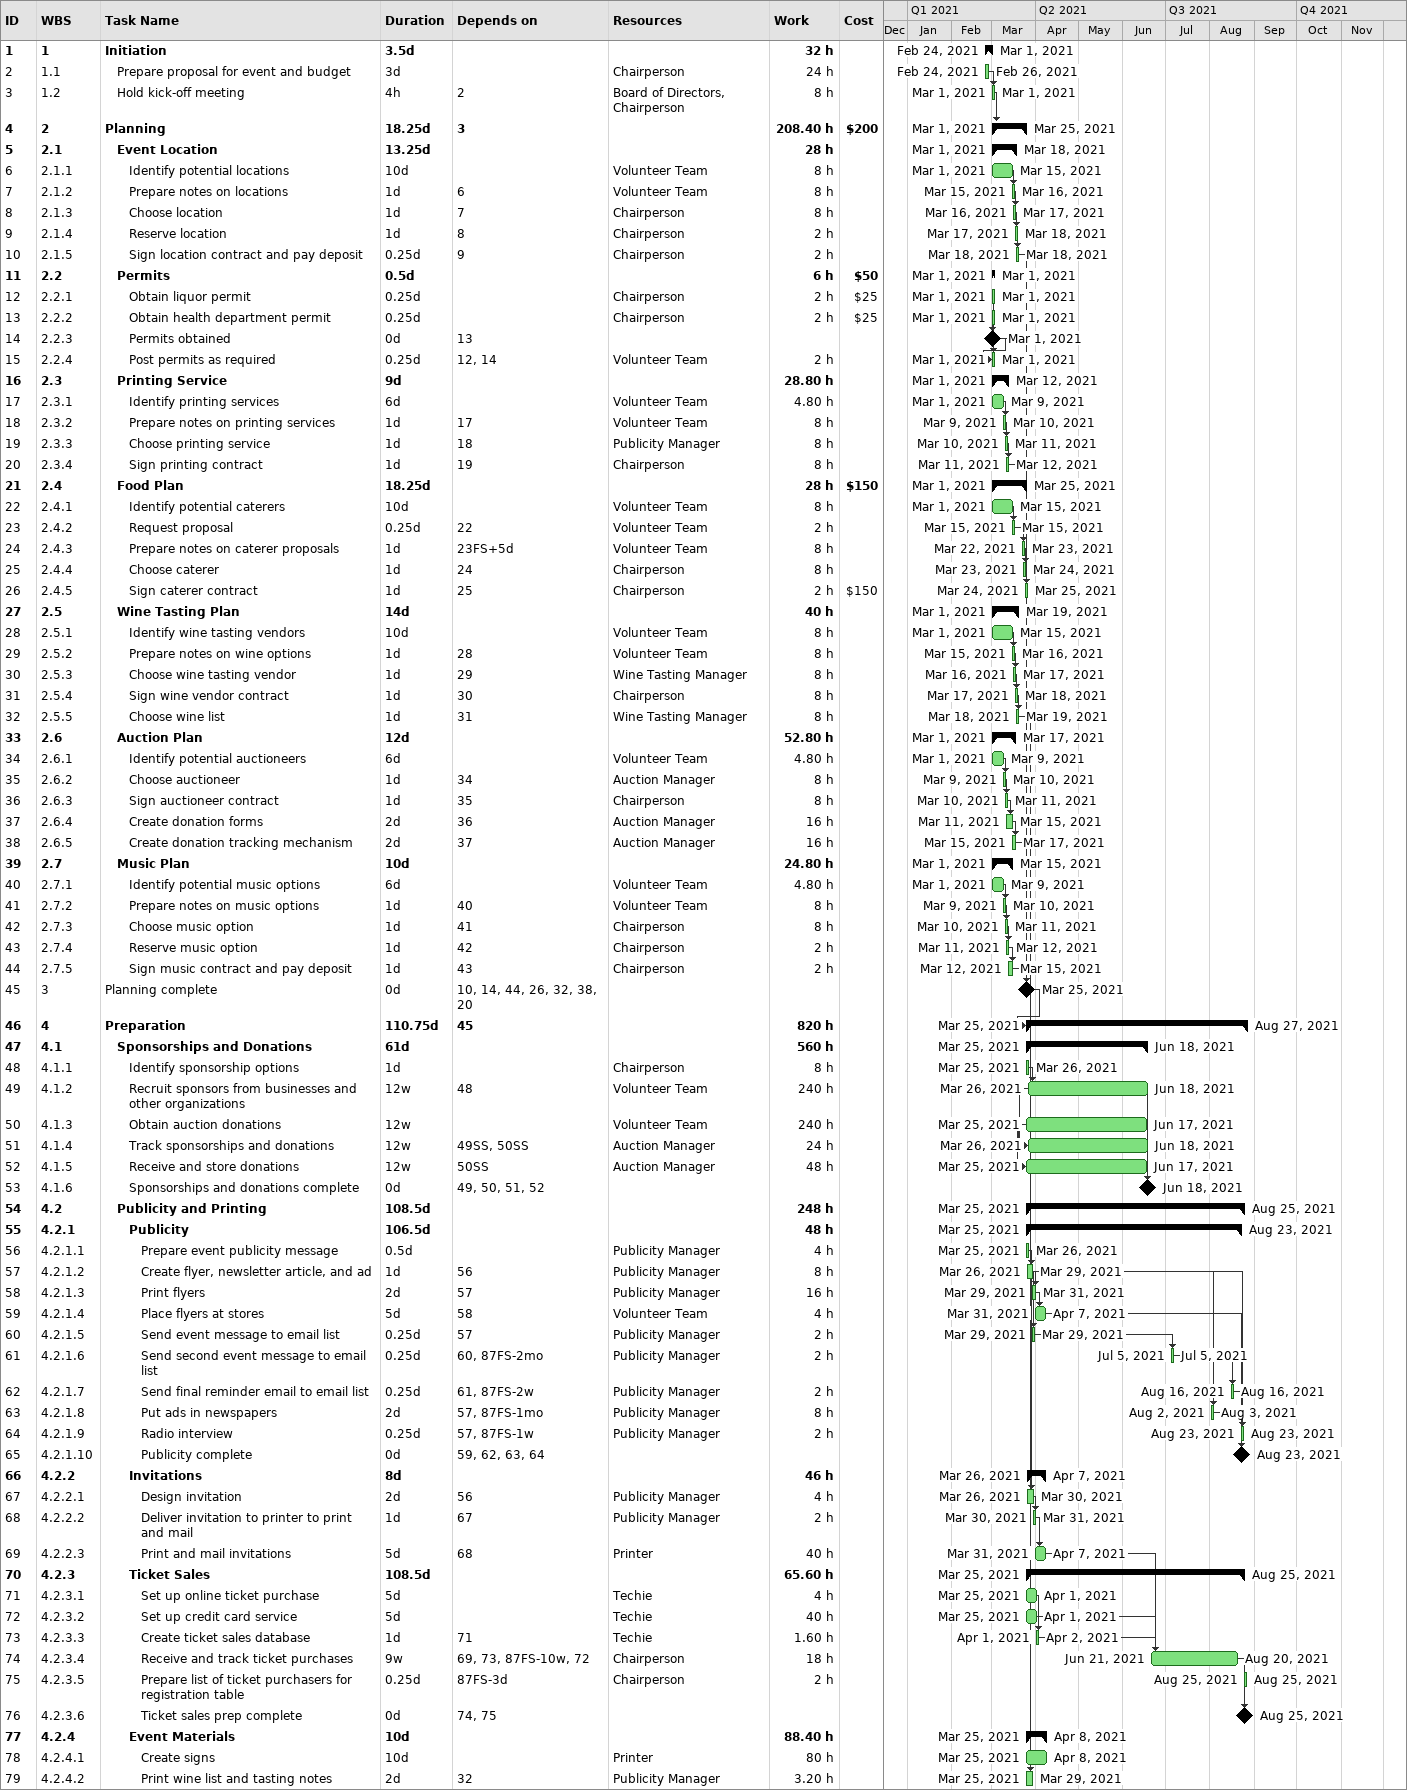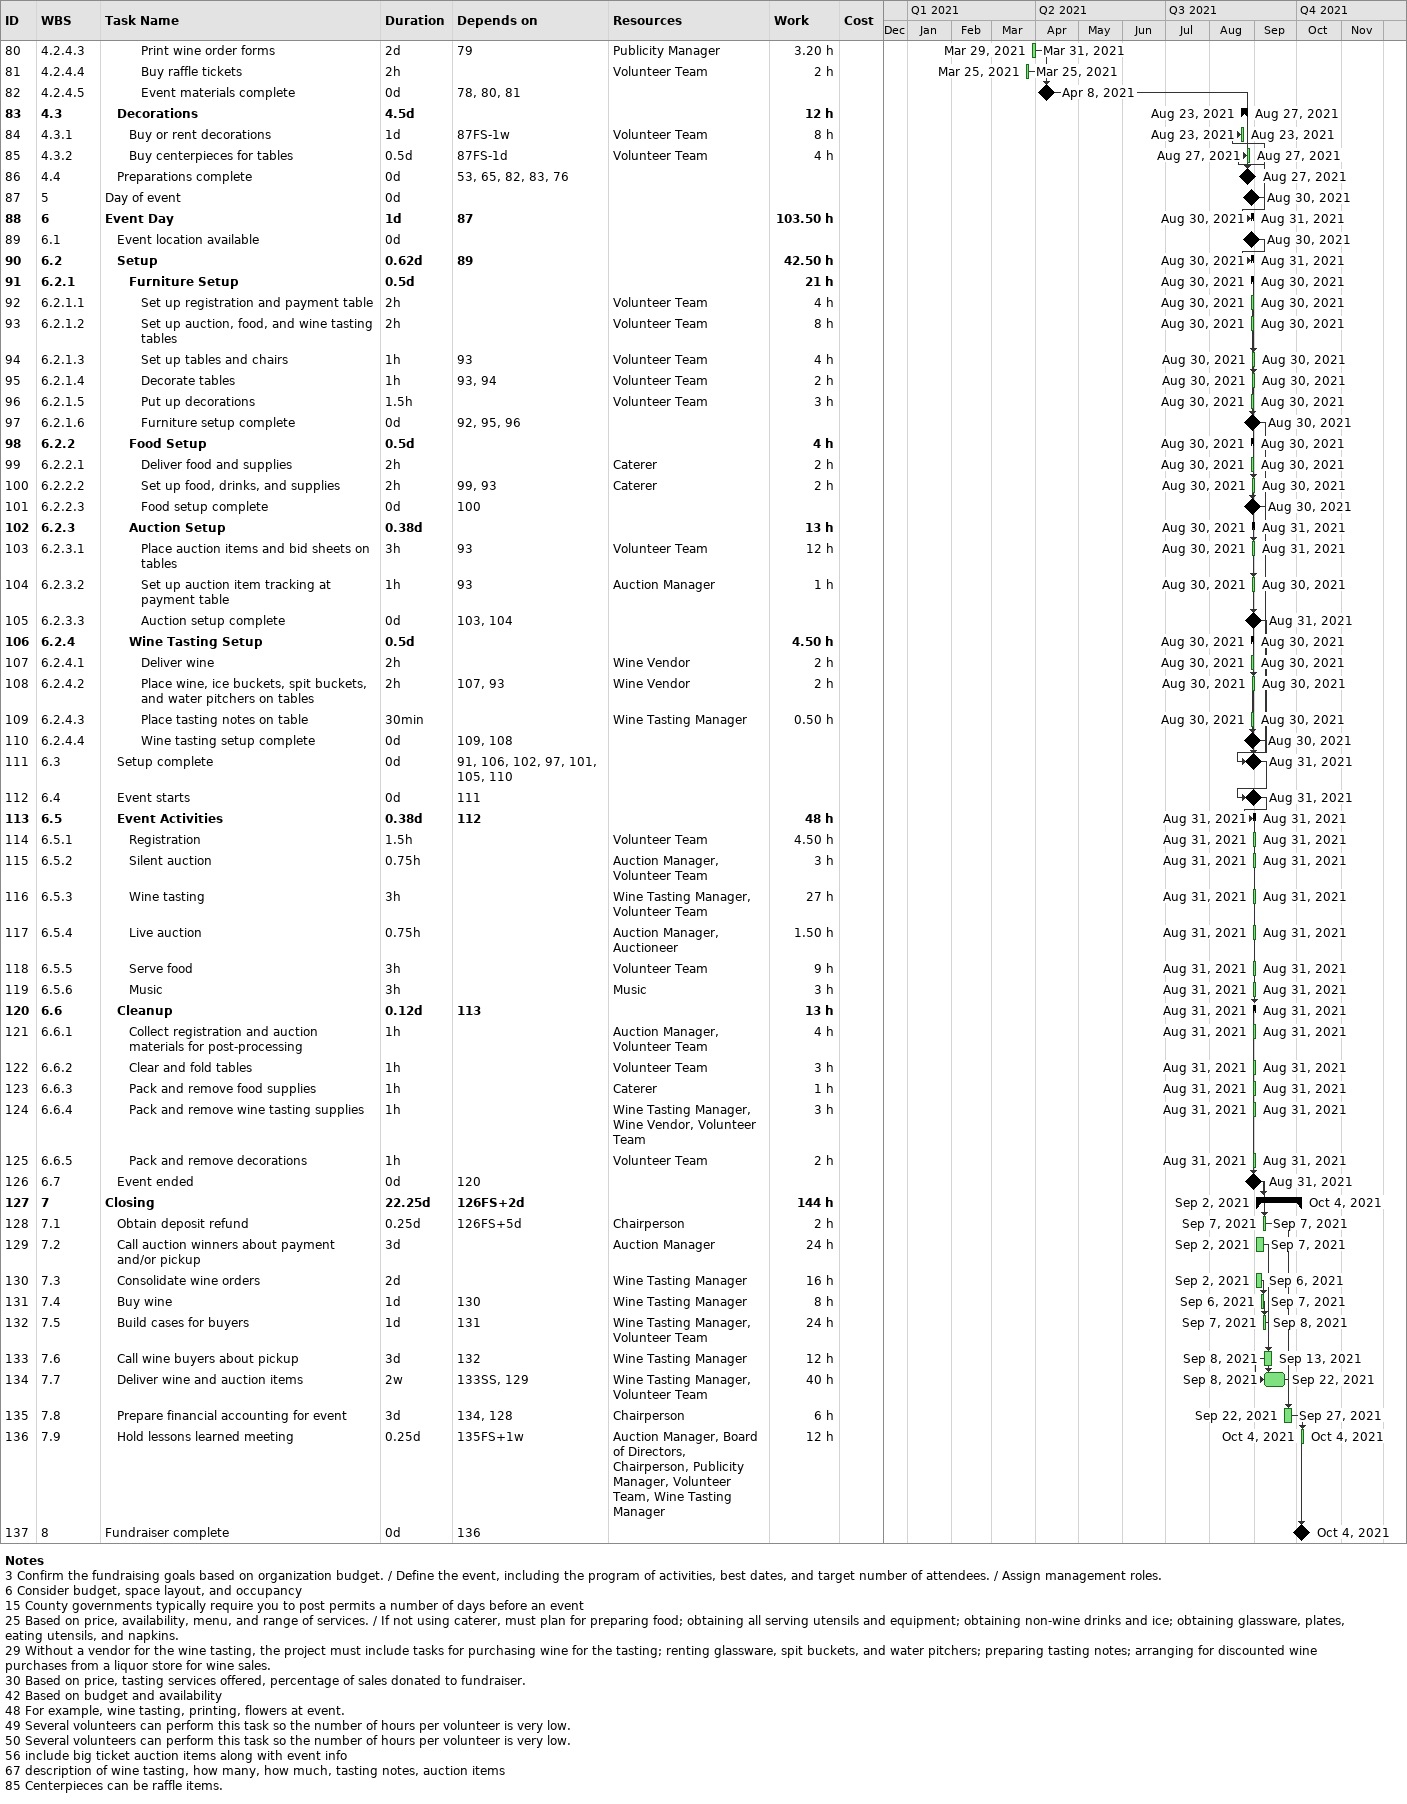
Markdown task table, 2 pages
| ID | WBS | Task | Duration | Start | Finish | Predecessors | Resources | Work (h) | Cost ($) |
|---|---|---|---|---|---|---|---|---|---|
| 1 | 1 | **Initiation** | 3.5d | 2021-02-24 | 2021-03-01 |  |  | 32 |  |
| 2 | 1.1 | Prepare proposal for event and budget | 3d | 2021-02-24 | 2021-02-26 |  | Chairperson | 24 |  |
| 3 | 1.2 | Hold kick-off meeting | 4h | 2021-03-01 | 2021-03-01 | 2 | Board of Directors, Chairperson | 8 |  |
| 4 | 2 | **Planning** | 18.25d | 2021-03-01 | 2021-03-25 | 3 |  | 208.40 | 200 |
| 5 | 2.1 | **Event Location** | 13.25d | 2021-03-01 | 2021-03-18 |  |  | 28 |  |
| 6 | 2.1.1 | Identify potential locations | 10d | 2021-03-01 | 2021-03-15 |  | Volunteer Team | 8 |  |
| 7 | 2.1.2 | Prepare notes on locations | 1d | 2021-03-15 | 2021-03-16 | 6 | Volunteer Team | 8 |  |
| 8 | 2.1.3 | Choose location | 1d | 2021-03-16 | 2021-03-17 | 7 | Chairperson | 8 |  |
| 9 | 2.1.4 | Reserve location | 1d | 2021-03-17 | 2021-03-18 | 8 | Chairperson | 2 |  |
| 10 | 2.1.5 | Sign location contract and pay deposit | 0.25d | 2021-03-18 | 2021-03-18 | 9 | Chairperson | 2 |  |
| 11 | 2.2 | **Permits** | 0.5d | 2021-03-01 | 2021-03-01 |  |  | 6 | 50 |
| 12 | 2.2.1 | Obtain liquor permit | 0.25d | 2021-03-01 | 2021-03-01 |  | Chairperson | 2 | 25 |
| 13 | 2.2.2 | Obtain health department permit | 0.25d | 2021-03-01 | 2021-03-01 |  | Chairperson | 2 | 25 |
| 14 | 2.2.3 | Permits obtained | 0d | 2021-03-01 | 2021-03-01 | 13 |  |  |  |
| 15 | 2.2.4 | Post permits as required | 0.25d | 2021-03-01 | 2021-03-01 | 12, 14 | Volunteer Team | 2 |  |
| 16 | 2.3 | **Printing Service** | 9d | 2021-03-01 | 2021-03-12 |  |  | 28.80 |  |
| 17 | 2.3.1 | Identify printing services | 6d | 2021-03-01 | 2021-03-09 |  | Volunteer Team | 4.80 |  |
| 18 | 2.3.2 | Prepare notes on printing services | 1d | 2021-03-09 | 2021-03-10 | 17 | Volunteer Team | 8 |  |
| 19 | 2.3.3 | Choose printing service | 1d | 2021-03-10 | 2021-03-11 | 18 | Publicity Manager | 8 |  |
| 20 | 2.3.4 | Sign printing contract | 1d | 2021-03-11 | 2021-03-12 | 19 | Chairperson | 8 |  |
| 21 | 2.4 | **Food Plan** | 18.25d | 2021-03-01 | 2021-03-25 |  |  | 28 | 150 |
| 22 | 2.4.1 | Identify potential caterers | 10d | 2021-03-01 | 2021-03-15 |  | Volunteer Team | 8 |  |
| 23 | 2.4.2 | Request proposal | 0.25d | 2021-03-15 | 2021-03-15 | 22 | Volunteer Team | 2 |  |
| 24 | 2.4.3 | Prepare notes on caterer proposals | 1d | 2021-03-22 | 2021-03-23 | 23FS+5d | Volunteer Team | 8 |  |
| 25 | 2.4.4 | Choose caterer | 1d | 2021-03-23 | 2021-03-24 | 24 | Chairperson | 8 |  |
| 26 | 2.4.5 | Sign caterer contract | 1d | 2021-03-24 | 2021-03-25 | 25 | Chairperson | 2 | 150 |
| 27 | 2.5 | **Wine Tasting Plan** | 14d | 2021-03-01 | 2021-03-19 |  |  | 40 |  |
| 28 | 2.5.1 | Identify wine tasting vendors | 10d | 2021-03-01 | 2021-03-15 |  | Volunteer Team | 8 |  |
| 29 | 2.5.2 | Prepare notes on wine options | 1d | 2021-03-15 | 2021-03-16 | 28 | Volunteer Team | 8 |  |
| 30 | 2.5.3 | Choose wine tasting vendor | 1d | 2021-03-16 | 2021-03-17 | 29 | Wine Tasting Manager | 8 |  |
| 31 | 2.5.4 | Sign wine vendor contract | 1d | 2021-03-17 | 2021-03-18 | 30 | Chairperson | 8 |  |
| 32 | 2.5.5 | Choose wine list | 1d | 2021-03-18 | 2021-03-19 | 31 | Wine Tasting Manager | 8 |  |
| 33 | 2.6 | **Auction Plan** | 12d | 2021-03-01 | 2021-03-17 |  |  | 52.80 |  |
| 34 | 2.6.1 | Identify potential auctioneers | 6d | 2021-03-01 | 2021-03-09 |  | Volunteer Team | 4.80 |  |
| 35 | 2.6.2 | Choose auctioneer | 1d | 2021-03-09 | 2021-03-10 | 34 | Auction Manager | 8 |  |
| 36 | 2.6.3 | Sign auctioneer contract | 1d | 2021-03-10 | 2021-03-11 | 35 | Chairperson | 8 |  |
| 37 | 2.6.4 | Create donation forms | 2d | 2021-03-11 | 2021-03-15 | 36 | Auction Manager | 16 |  |
| 38 | 2.6.5 | Create donation tracking mechanism | 2d | 2021-03-15 | 2021-03-17 | 37 | Auction Manager | 16 |  |
| 39 | 2.7 | **Music Plan** | 10d | 2021-03-01 | 2021-03-15 |  |  | 24.80 |  |
| 40 | 2.7.1 | Identify potential music options | 6d | 2021-03-01 | 2021-03-09 |  | Volunteer Team | 4.80 |  |
| 41 | 2.7.2 | Prepare notes on music options | 1d | 2021-03-09 | 2021-03-10 | 40 | Volunteer Team | 8 |  |
| 42 | 2.7.3 | Choose music option | 1d | 2021-03-10 | 2021-03-11 | 41 | Chairperson | 8 |  |
| 43 | 2.7.4 | Reserve music option | 1d | 2021-03-11 | 2021-03-12 | 42 | Chairperson | 2 |  |
| 44 | 2.7.5 | Sign music contract and pay deposit | 1d | 2021-03-12 | 2021-03-15 | 43 | Chairperson | 2 |  |
| 45 | 3 | Planning complete | 0d | 2021-03-25 | 2021-03-25 | 10, 14, 44, 26, 32, 38, 20 |  |  |  |
| 46 | 4 | **Preparation** | 110.75d | 2021-03-25 | 2021-08-27 | 45 |  | 820 |  |
| 47 | 4.1 | **Sponsorships and Donations** | 61d | 2021-03-25 | 2021-06-18 |  |  | 560 |  |
| 48 | 4.1.1 | Identify sponsorship options | 1d | 2021-03-25 | 2021-03-26 |  | Chairperson | 8 |  |
| 49 | 4.1.2 | Recruit sponsors from businesses and other organizations | 12w | 2021-03-26 | 2021-06-18 | 48 | Volunteer Team | 240 |  |
| 50 | 4.1.3 | Obtain auction donations | 12w | 2021-03-25 | 2021-06-17 |  | Volunteer Team | 240 |  |
| 51 | 4.1.4 | Track sponsorships and donations | 12w | 2021-03-26 | 2021-06-18 | 49SS, 50SS | Auction Manager | 24 |  |
| 52 | 4.1.5 | Receive and store donations | 12w | 2021-03-25 | 2021-06-17 | 50SS | Auction Manager | 48 |  |
| 53 | 4.1.6 | Sponsorships and donations complete | 0d | 2021-06-18 | 2021-06-18 | 49, 50, 51, 52 |  |  |  |
| 54 | 4.2 | **Publicity and Printing** | 108.5d | 2021-03-25 | 2021-08-25 |  |  | 248 |  |
| 55 | 4.2.1 | **Publicity** | 106.5d | 2021-03-25 | 2021-08-23 |  |  | 48 |  |
| 56 | 4.2.1.1 | Prepare event publicity message | 0.5d | 2021-03-25 | 2021-03-26 |  | Publicity Manager | 4 |  |
| 57 | 4.2.1.2 | Create flyer, newsletter article, and ad | 1d | 2021-03-26 | 2021-03-29 | 56 | Publicity Manager | 8 |  |
| 58 | 4.2.1.3 | Print flyers | 2d | 2021-03-29 | 2021-03-31 | 57 | Publicity Manager | 16 |  |
| 59 | 4.2.1.4 | Place flyers at stores | 5d | 2021-03-31 | 2021-04-07 | 58 | Volunteer Team | 4 |  |
| 60 | 4.2.1.5 | Send event message to email list | 0.25d | 2021-03-29 | 2021-03-29 | 57 | Publicity Manager | 2 |  |
| 61 | 4.2.1.6 | Send second event message to email list | 0.25d | 2021-07-05 | 2021-07-05 | 60, 87FS-2mo | Publicity Manager | 2 |  |
| 62 | 4.2.1.7 | Send final reminder email to email list | 0.25d | 2021-08-16 | 2021-08-16 | 61, 87FS-2w | Publicity Manager | 2 |  |
| 63 | 4.2.1.8 | Put ads in newspapers | 2d | 2021-08-02 | 2021-08-03 | 57, 87FS-1mo | Publicity Manager | 8 |  |
| 64 | 4.2.1.9 | Radio interview | 0.25d | 2021-08-23 | 2021-08-23 | 57, 87FS-1w | Publicity Manager | 2 |  |
| 65 | 4.2.1.10 | Publicity complete | 0d | 2021-08-23 | 2021-08-23 | 59, 62, 63, 64 |  |  |  |
| 66 | 4.2.2 | **Invitations** | 8d | 2021-03-26 | 2021-04-07 |  |  | 46 |  |
| 67 | 4.2.2.1 | Design invitation | 2d | 2021-03-26 | 2021-03-30 | 56 | Publicity Manager | 4 |  |
| 68 | 4.2.2.2 | Deliver invitation to printer to print and mail | 1d | 2021-03-30 | 2021-03-31 | 67 | Publicity Manager | 2 |  |
| 69 | 4.2.2.3 | Print and mail invitations | 5d | 2021-03-31 | 2021-04-07 | 68 | Printer | 40 |  |
| 70 | 4.2.3 | **Ticket Sales** | 108.5d | 2021-03-25 | 2021-08-25 |  |  | 65.60 |  |
| 71 | 4.2.3.1 | Set up online ticket purchase | 5d | 2021-03-25 | 2021-04-01 |  | Techie | 4 |  |
| 72 | 4.2.3.2 | Set up credit card service | 5d | 2021-03-25 | 2021-04-01 |  | Techie | 40 |  |
| 73 | 4.2.3.3 | Create ticket sales database | 1d | 2021-04-01 | 2021-04-02 | 71 | Techie | 1.60 |  |
| 74 | 4.2.3.4 | Receive and track ticket purchases | 9w | 2021-06-21 | 2021-08-20 | 69, 73, 87FS-10w, 72 | Chairperson | 18 |  |
| 75 | 4.2.3.5 | Prepare list of ticket purchasers for registration table | 0.25d | 2021-08-25 | 2021-08-25 | 87FS-3d | Chairperson | 2 |  |
| 76 | 4.2.3.6 | Ticket sales prep complete | 0d | 2021-08-25 | 2021-08-25 | 74, 75 |  |  |  |
| 77 | 4.2.4 | **Event Materials** | 10d | 2021-03-25 | 2021-04-08 |  |  | 88.40 |  |
| 78 | 4.2.4.1 | Create signs | 10d | 2021-03-25 | 2021-04-08 |  | Printer | 80 |  |
| 79 | 4.2.4.2 | Print wine list and tasting notes | 2d | 2021-03-25 | 2021-03-29 | 32 | Publicity Manager | 3.20 |  |
| 80 | 4.2.4.3 | Print wine order forms | 2d | 2021-03-29 | 2021-03-31 | 79 | Publicity Manager | 3.20 |  |
| 81 | 4.2.4.4 | Buy raffle tickets | 2h | 2021-03-25 | 2021-03-25 |  | Volunteer Team | 2 |  |
| 82 | 4.2.4.5 | Event materials complete | 0d | 2021-04-08 | 2021-04-08 | 78, 80, 81 |  |  |  |
| 83 | 4.3 | **Decorations** | 4.5d | 2021-08-23 | 2021-08-27 |  |  | 12 |  |
| 84 | 4.3.1 | Buy or rent decorations | 1d | 2021-08-23 | 2021-08-23 | 87FS-1w | Volunteer Team | 8 |  |
| 85 | 4.3.2 | Buy centerpieces for tables | 0.5d | 2021-08-27 | 2021-08-27 | 87FS-1d | Volunteer Team | 4 |  |
| 86 | 4.4 | Preparations complete | 0d | 2021-08-27 | 2021-08-27 | 53, 65, 82, 83, 76 |  |  |  |
| 87 | 5 | Day of event | 0d | 2021-08-30 | 2021-08-30 |  |  |  |  |
| 88 | 6 | **Event Day** | 1d | 2021-08-30 | 2021-08-31 | 87 |  | 103.50 |  |
| 89 | 6.1 | Event location available | 0d | 2021-08-30 | 2021-08-30 |  |  |  |  |
| 90 | 6.2 | **Setup** | 0.62d | 2021-08-30 | 2021-08-31 | 89 |  | 42.50 |  |
| 91 | 6.2.1 | **Furniture Setup** | 0.5d | 2021-08-30 | 2021-08-30 |  |  | 21 |  |
| 92 | 6.2.1.1 | Set up registration and payment table | 2h | 2021-08-30 | 2021-08-30 |  | Volunteer Team | 4 |  |
| 93 | 6.2.1.2 | Set up auction, food, and wine tasting tables | 2h | 2021-08-30 | 2021-08-30 |  | Volunteer Team | 8 |  |
| 94 | 6.2.1.3 | Set up tables and chairs | 1h | 2021-08-30 | 2021-08-30 | 93 | Volunteer Team | 4 |  |
| 95 | 6.2.1.4 | Decorate tables | 1h | 2021-08-30 | 2021-08-30 | 93, 94 | Volunteer Team | 2 |  |
| 96 | 6.2.1.5 | Put up decorations | 1.5h | 2021-08-30 | 2021-08-30 |  | Volunteer Team | 3 |  |
| 97 | 6.2.1.6 | Furniture setup complete | 0d | 2021-08-30 | 2021-08-30 | 92, 95, 96 |  |  |  |
| 98 | 6.2.2 | **Food Setup** | 0.5d | 2021-08-30 | 2021-08-30 |  |  | 4 |  |
| 99 | 6.2.2.1 | Deliver food and supplies | 2h | 2021-08-30 | 2021-08-30 |  | Caterer | 2 |  |
| 100 | 6.2.2.2 | Set up food, drinks, and supplies | 2h | 2021-08-30 | 2021-08-30 | 99, 93 | Caterer | 2 |  |
| 101 | 6.2.2.3 | Food setup complete | 0d | 2021-08-30 | 2021-08-30 | 100 |  |  |  |
| 102 | 6.2.3 | **Auction Setup** | 0.38d | 2021-08-30 | 2021-08-31 |  |  | 13 |  |
| 103 | 6.2.3.1 | Place auction items and bid sheets on tables | 3h | 2021-08-30 | 2021-08-31 | 93 | Volunteer Team | 12 |  |
| 104 | 6.2.3.2 | Set up auction item tracking at payment table | 1h | 2021-08-30 | 2021-08-30 | 93 | Auction Manager | 1 |  |
| 105 | 6.2.3.3 | Auction setup complete | 0d | 2021-08-31 | 2021-08-31 | 103, 104 |  |  |  |
| 106 | 6.2.4 | **Wine Tasting Setup** | 0.5d | 2021-08-30 | 2021-08-30 |  |  | 4.50 |  |
| 107 | 6.2.4.1 | Deliver wine | 2h | 2021-08-30 | 2021-08-30 |  | Wine Vendor | 2 |  |
| 108 | 6.2.4.2 | Place wine, ice buckets, spit buckets, and water pitchers on tables | 2h | 2021-08-30 | 2021-08-30 | 107, 93 | Wine Vendor | 2 |  |
| 109 | 6.2.4.3 | Place tasting notes on table | 30min | 2021-08-30 | 2021-08-30 |  | Wine Tasting Manager | 0.50 |  |
| 110 | 6.2.4.4 | Wine tasting setup complete | 0d | 2021-08-30 | 2021-08-30 | 109, 108 |  |  |  |
| 111 | 6.3 | Setup complete | 0d | 2021-08-31 | 2021-08-31 | 91, 106, 102, 97, 101, 105, 110 |  |  |  |
| 112 | 6.4 | Event starts | 0d | 2021-08-31 | 2021-08-31 | 111 |  |  |  |
| 113 | 6.5 | **Event Activities** | 0.38d | 2021-08-31 | 2021-08-31 | 112 |  | 48 |  |
| 114 | 6.5.1 | Registration | 1.5h | 2021-08-31 | 2021-08-31 |  | Volunteer Team | 4.50 |  |
| 115 | 6.5.2 | Silent auction | 0.75h | 2021-08-31 | 2021-08-31 |  | Auction Manager, Volunteer Team | 3 |  |
| 116 | 6.5.3 | Wine tasting | 3h | 2021-08-31 | 2021-08-31 |  | Wine Tasting Manager, Volunteer Team | 27 |  |
| 117 | 6.5.4 | Live auction | 0.75h | 2021-08-31 | 2021-08-31 |  | Auction Manager, Auctioneer | 1.50 |  |
| 118 | 6.5.5 | Serve food | 3h | 2021-08-31 | 2021-08-31 |  | Volunteer Team | 9 |  |
| 119 | 6.5.6 | Music | 3h | 2021-08-31 | 2021-08-31 |  | Music | 3 |  |
| 120 | 6.6 | **Cleanup** | 0.12d | 2021-08-31 | 2021-08-31 | 113 |  | 13 |  |
| 121 | 6.6.1 | Collect registration and auction materials for post-processing | 1h | 2021-08-31 | 2021-08-31 |  | Auction Manager, Volunteer Team | 4 |  |
| 122 | 6.6.2 | Clear and fold tables | 1h | 2021-08-31 | 2021-08-31 |  | Volunteer Team | 3 |  |
| 123 | 6.6.3 | Pack and remove food supplies | 1h | 2021-08-31 | 2021-08-31 |  | Caterer | 1 |  |
| 124 | 6.6.4 | Pack and remove wine tasting supplies | 1h | 2021-08-31 | 2021-08-31 |  | Wine Tasting Manager, Wine Vendor, Volunteer Team | 3 |  |
| 125 | 6.6.5 | Pack and remove decorations | 1h | 2021-08-31 | 2021-08-31 |  | Volunteer Team | 2 |  |
| 126 | 6.7 | Event ended | 0d | 2021-08-31 | 2021-08-31 | 120 |  |  |  |
| 127 | 7 | **Closing** | 22.25d | 2021-09-02 | 2021-10-04 | 126FS+2d |  | 144 |  |
| 128 | 7.1 | Obtain deposit refund | 0.25d | 2021-09-07 | 2021-09-07 | 126FS+5d | Chairperson | 2 |  |
| 129 | 7.2 | Call auction winners about payment and/or pickup | 3d | 2021-09-02 | 2021-09-07 |  | Auction Manager | 24 |  |
| 130 | 7.3 | Consolidate wine orders | 2d | 2021-09-02 | 2021-09-06 |  | Wine Tasting Manager | 16 |  |
| 131 | 7.4 | Buy wine | 1d | 2021-09-06 | 2021-09-07 | 130 | Wine Tasting Manager | 8 |  |
| 132 | 7.5 | Build cases for buyers | 1d | 2021-09-07 | 2021-09-08 | 131 | Wine Tasting Manager, Volunteer Team | 24 |  |
| 133 | 7.6 | Call wine buyers about pickup | 3d | 2021-09-08 | 2021-09-13 | 132 | Wine Tasting Manager | 12 |  |
| 134 | 7.7 | Deliver wine and auction items | 2w | 2021-09-08 | 2021-09-22 | 133SS, 129 | Wine Tasting Manager, Volunteer Team | 40 |  |
| 135 | 7.8 | Prepare financial accounting for event | 3d | 2021-09-22 | 2021-09-27 | 134, 128 | Chairperson | 6 |  |
| 136 | 7.9 | Hold lessons learned meeting | 0.25d | 2021-10-04 | 2021-10-04 | 135FS+1w | Auction Manager, Board of Directors, Chairperson, Publicity Manager, Volunteer Team, Wine Tasting Manager | 12 |  |
| 137 | 8 | Fundraiser complete | 0d | 2021-10-04 | 2021-10-04 | 136 |  |  |  |

Notes
- 3: Confirm the fundraising goals based on organization budget. / Define the event, including the program of activities, best dates, and target number of attendees. / Assign management roles.
- 6: Consider budget, space layout, and occupancy
- 15: County governments typically require you to post permits a number of days before an event
- 25: Based on price, availability, menu, and range of services. / If not using caterer, must plan for preparing food; obtaining all serving utensils and equipment; obtaining non-wine drinks and ice; obtaining glassware, plates, eating utensils, and napkins.
- 29: Without a vendor for the wine tasting, the project must include tasks for purchasing wine for the tasting; renting glassware, spit buckets, and water pitchers; preparing tasting notes; arranging for discounted wine purchases from a liquor store for wine sales.
- 30: Based on price, tasting services offered, percentage of sales donated to fundraiser.
- 42: Based on budget and availability
- 48: For example, wine tasting, printing, flowers at event.
- 49: Several volunteers can perform this task so the number of hours per volunteer is very low.
- 50: Several volunteers can perform this task so the number of hours per volunteer is very low.
- 56: include big ticket auction items along with event info
- 67: description of wine tasting, how many, how much, tasting notes, auction items
- 85: Centerpieces can be raffle items.
